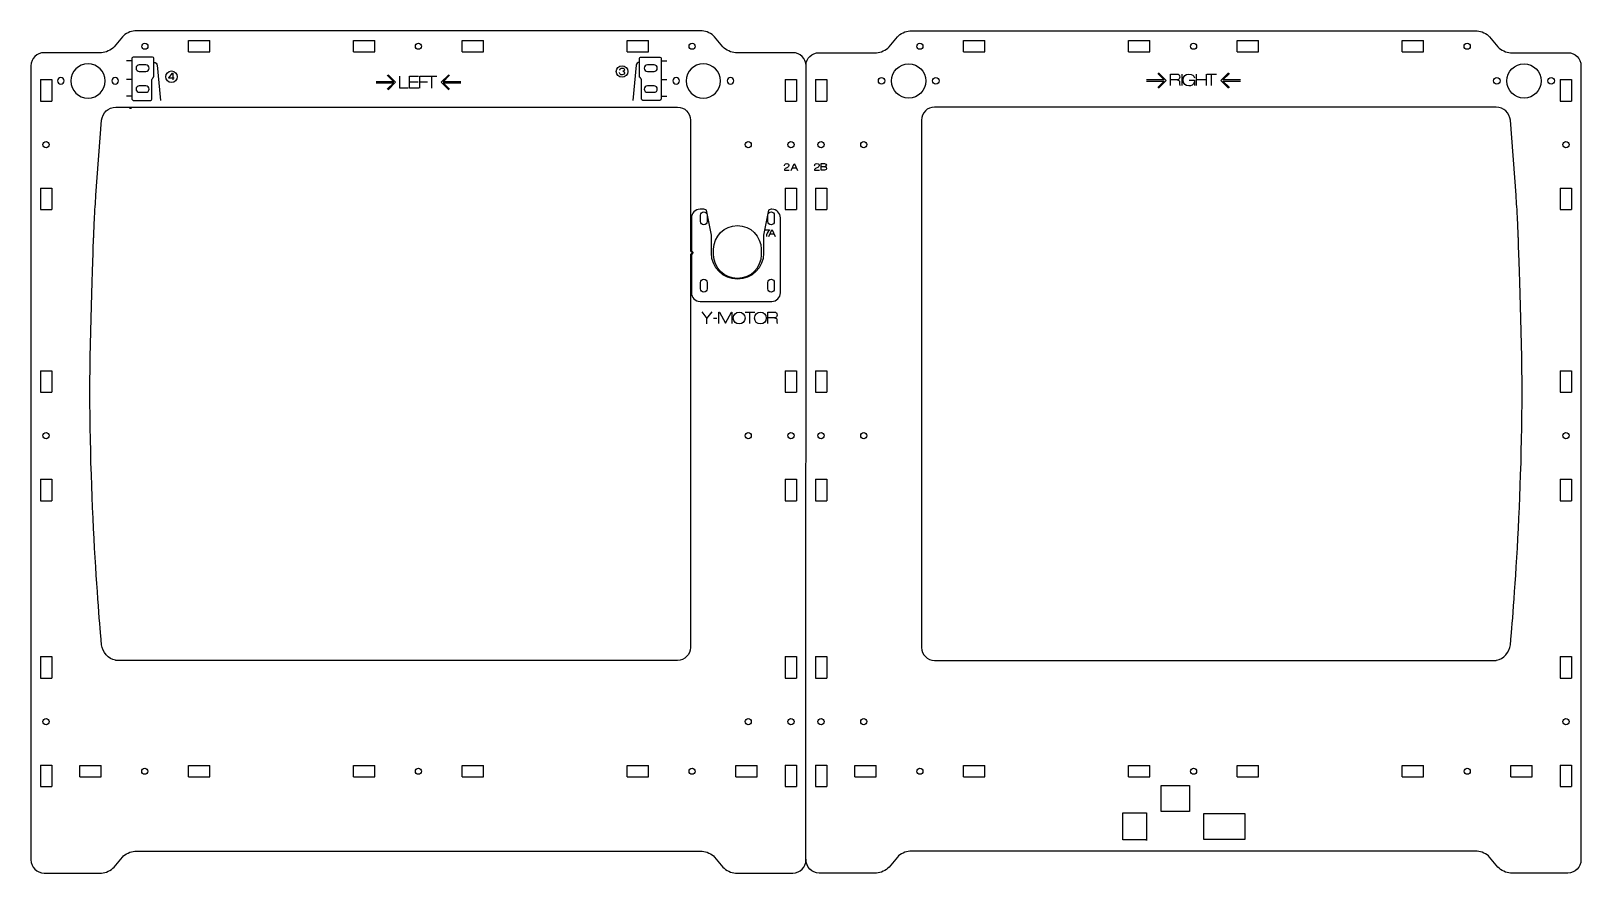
# Model space of a CAD drawing. Header units: millimetres. Extents: x -1149 to -62, y -501 to -111.
# Drawn here: x -1149 to -435, y -501 to -113 of the extents above; entities that cross this region are included whole.
import ezdxf

# ---------------------------------------------------------------- set-up
doc = ezdxf.new("R2010")
doc.units = ezdxf.units.MM
doc.layers.add('CUTS', color=1, linetype='Continuous', true_color=0xff0000)
doc.layers.add('TEXT', color=5, linetype='Continuous', true_color=0x0000ff)

msp = doc.modelspace()

# ---------------------------------------------------------------- linework, layer by layer
at = {"layer": 'CUTS', "color": 1, "lineweight": 25, "true_color": 0xff0000}
for p, q in [((-1076.83, -122.97), (-1076.83, -117.77)), ((-1076.83, -117.77), (-1066.98, -117.77)), ((-1066.98, -122.97), (-1066.98, -117.77)), ((-1000.76, -122.97), (-1000.76, -117.77)), ((-1000.76, -117.77), (-990.91, -117.77)), ((-990.91, -122.97), (-990.91, -117.77)), ((-950.76, -122.97), (-950.76, -117.77)), ((-950.76, -117.77), (-940.91, -117.77)), ((-940.91, -122.97), (-940.91, -117.77)), ((-874.66, -122.97), (-874.66, -117.77)), ((-874.66, -117.77), (-864.81, -117.77)), ((-864.81, -122.97), (-864.81, -117.77)), ((-719.73, -117.77), (-709.88, -117.77)), ((-719.73, -122.97), (-719.73, -117.77)), ((-709.88, -122.97), (-709.88, -117.77)), ((-643.63, -117.77), (-633.78, -117.77)), ((-643.63, -122.97), (-643.63, -117.77)), ((-633.78, -122.97), (-633.78, -117.77)), ((-593.63, -117.77), (-583.78, -117.77)), ((-593.63, -122.97), (-593.63, -117.77)), ((-583.78, -122.97), (-583.78, -117.77)), ((-517.56, -117.77), (-507.71, -117.77)), ((-517.56, -122.97), (-517.56, -117.77)), ((-507.71, -122.97), (-507.71, -117.77)), ((-1076.83, -122.97), (-1066.98, -122.97)), ((-1000.76, -122.97), (-990.91, -122.97)), ((-950.76, -122.97), (-940.91, -122.97)), ((-874.66, -122.97), (-864.81, -122.97)), ((-719.73, -122.97), (-709.88, -122.97)), ((-643.63, -122.97), (-633.78, -122.97)), ((-593.63, -122.97), (-583.78, -122.97)), ((-517.56, -122.97), (-507.71, -122.97)), ((-1145.04, -135.78), (-1139.84, -135.78)), ((-1145.04, -135.78), (-1145.04, -145.63)), ((-1139.84, -135.78), (-1139.84, -145.63)), ((-801.82, -135.78), (-796.62, -135.78)), ((-801.82, -135.78), (-801.82, -145.63)), ((-796.62, -135.78), (-796.62, -145.63)), ((-787.92, -135.78), (-782.72, -135.78)), ((-787.92, -135.78), (-787.92, -145.63)), ((-782.72, -135.78), (-782.72, -145.63)), ((-444.71, -135.78), (-444.71, -145.63)), ((-444.71, -135.78), (-439.51, -135.78)), ((-439.51, -135.78), (-439.51, -145.63)), ((-1145.04, -145.63), (-1139.84, -145.63)), ((-801.82, -145.63), (-796.62, -145.63)), ((-787.92, -145.63), (-782.72, -145.63)), ((-444.71, -145.63), (-439.51, -145.63)), ((-1145.04, -185.78), (-1139.84, -185.78)), ((-1145.04, -185.78), (-1145.04, -195.63)), ((-1139.84, -185.78), (-1139.84, -195.63)), ((-801.82, -185.78), (-796.62, -185.78)), ((-801.82, -185.78), (-801.82, -195.63)), ((-796.62, -185.78), (-796.62, -195.63)), ((-787.92, -185.78), (-782.72, -185.78)), ((-787.92, -185.78), (-787.92, -195.63)), ((-782.72, -185.78), (-782.72, -195.63)), ((-444.71, -185.78), (-444.71, -195.63)), ((-444.71, -185.78), (-439.51, -185.78)), ((-439.51, -185.78), (-439.51, -195.63)), ((-1145.04, -195.63), (-1139.84, -195.63)), ((-801.82, -195.63), (-796.62, -195.63)), ((-787.92, -195.63), (-782.72, -195.63)), ((-444.71, -195.63), (-439.51, -195.63)), ((-1145.04, -269.95), (-1139.84, -269.95)), ((-1145.04, -269.95), (-1145.04, -279.8)), ((-1139.84, -269.95), (-1139.84, -279.8)), ((-801.81, -269.95), (-796.61, -269.95)), ((-801.81, -269.95), (-801.81, -279.8)), ((-796.61, -269.95), (-796.61, -279.8)), ((-787.93, -269.95), (-782.73, -269.95)), ((-787.93, -269.95), (-787.93, -279.8)), ((-782.73, -269.95), (-782.73, -279.8)), ((-444.71, -269.95), (-444.71, -279.8)), ((-444.71, -269.95), (-439.51, -269.95)), ((-439.51, -269.95), (-439.51, -279.8)), ((-1145.04, -279.8), (-1139.84, -279.8)), ((-801.81, -279.8), (-796.61, -279.8)), ((-787.93, -279.8), (-782.73, -279.8)), ((-444.71, -279.8), (-439.51, -279.8)), ((-1145.04, -319.95), (-1139.84, -319.95)), ((-1145.04, -319.95), (-1145.04, -329.8)), ((-1139.84, -319.95), (-1139.84, -329.8)), ((-801.81, -319.95), (-796.61, -319.95)), ((-801.81, -319.95), (-801.81, -329.8)), ((-796.61, -319.95), (-796.61, -329.8)), ((-787.93, -319.95), (-782.73, -319.95)), ((-787.93, -319.95), (-787.93, -329.8)), ((-782.73, -319.95), (-782.73, -329.8)), ((-444.71, -319.95), (-444.71, -329.8)), ((-444.71, -319.95), (-439.51, -319.95)), ((-439.51, -319.95), (-439.51, -329.8)), ((-1145.04, -329.8), (-1139.84, -329.8)), ((-801.81, -329.8), (-796.61, -329.8)), ((-787.93, -329.8), (-782.73, -329.8)), ((-444.71, -329.8), (-439.51, -329.8)), ((-1145.04, -401.67), (-1139.84, -401.67)), ((-1145.04, -401.67), (-1145.04, -411.52)), ((-1139.84, -401.67), (-1139.84, -411.52)), ((-801.81, -401.67), (-796.61, -401.67)), ((-801.81, -401.67), (-801.81, -411.52)), ((-796.61, -401.67), (-796.61, -411.52)), ((-787.93, -401.67), (-782.73, -401.67)), ((-787.93, -401.67), (-787.93, -411.52)), ((-782.73, -401.67), (-782.73, -411.52)), ((-444.71, -401.67), (-444.71, -411.52)), ((-444.71, -401.67), (-439.51, -401.67)), ((-439.51, -401.67), (-439.51, -411.52)), ((-1145.04, -411.52), (-1139.84, -411.52)), ((-801.81, -411.52), (-796.61, -411.52)), ((-787.93, -411.52), (-782.73, -411.52)), ((-444.71, -411.52), (-439.51, -411.52)), ((-1145.04, -451.67), (-1139.84, -451.67)), ((-1145.04, -451.67), (-1145.04, -461.52)), ((-1139.84, -451.67), (-1139.84, -461.52)), ((-1126.86, -457.07), (-1126.86, -451.87)), ((-1126.86, -451.87), (-1117.01, -451.87)), ((-1126.86, -457.07), (-1117.01, -457.07)), ((-1117.01, -457.07), (-1117.01, -451.87)), ((-1076.86, -457.07), (-1076.86, -451.87)), ((-1076.86, -451.87), (-1067.01, -451.87)), ((-1076.86, -457.07), (-1067.01, -457.07)), ((-1067.01, -457.07), (-1067.01, -451.87)), ((-1000.76, -451.87), (-990.91, -451.87)), ((-1000.76, -457.07), (-1000.76, -451.87)), ((-1000.76, -457.07), (-990.91, -457.07)), ((-990.91, -457.07), (-990.91, -451.87)), ((-950.76, -457.07), (-950.76, -451.87)), ((-950.76, -451.87), (-940.91, -451.87)), ((-950.76, -457.07), (-940.91, -457.07)), ((-940.91, -457.07), (-940.91, -451.87)), ((-874.67, -457.07), (-874.67, -451.87)), ((-874.67, -451.87), (-864.82, -451.87)), ((-874.67, -457.07), (-864.82, -457.07)), ((-864.82, -457.07), (-864.82, -451.87)), ((-824.67, -457.07), (-824.67, -451.87)), ((-824.67, -451.87), (-814.82, -451.87)), ((-824.67, -457.07), (-814.82, -457.07)), ((-814.82, -457.07), (-814.82, -451.87)), ((-801.81, -451.67), (-796.61, -451.67)), ((-801.81, -451.67), (-801.81, -461.52)), ((-796.61, -451.67), (-796.61, -461.52)), ((-787.93, -451.67), (-782.73, -451.67)), ((-787.93, -451.67), (-787.93, -461.52)), ((-782.73, -451.67), (-782.73, -461.52)), ((-769.73, -457.07), (-769.73, -451.87)), ((-769.73, -451.87), (-759.88, -451.87)), ((-769.73, -457.07), (-759.88, -457.07)), ((-759.88, -457.07), (-759.88, -451.87)), ((-719.73, -451.87), (-709.88, -451.87)), ((-719.73, -457.07), (-719.73, -451.87)), ((-719.73, -457.07), (-709.88, -457.07)), ((-709.88, -457.07), (-709.88, -451.87)), ((-643.63, -451.87), (-633.78, -451.87)), ((-643.63, -457.07), (-643.63, -451.87)), ((-643.63, -457.07), (-633.78, -457.07)), ((-633.78, -457.07), (-633.78, -451.87)), ((-593.63, -451.87), (-583.78, -451.87)), ((-593.63, -457.07), (-593.63, -451.87)), ((-593.63, -457.07), (-583.78, -457.07)), ((-583.78, -457.07), (-583.78, -451.87)), ((-517.54, -451.87), (-507.69, -451.87)), ((-517.54, -457.07), (-517.54, -451.87)), ((-517.54, -457.07), (-507.69, -457.07)), ((-507.69, -457.07), (-507.69, -451.87)), ((-467.54, -451.87), (-457.69, -451.87)), ((-467.54, -457.07), (-467.54, -451.87)), ((-467.54, -457.07), (-457.69, -457.07)), ((-457.69, -457.07), (-457.69, -451.87)), ((-444.71, -451.67), (-444.71, -461.52)), ((-444.71, -451.67), (-439.51, -451.67)), ((-439.51, -451.67), (-439.51, -461.52)), ((-1145.04, -461.52), (-1139.84, -461.52)), ((-801.81, -461.52), (-796.61, -461.52)), ((-787.93, -461.52), (-782.73, -461.52)), ((-444.71, -461.52), (-439.51, -461.52))]:
    msp.add_line(p, q, dxfattribs=at)
for points in [[(-840.17, -113.35), (-1101.47, -113.35)], [(-744.38, -113.35), (-483.08, -113.35)], [(-1107.26, -116.06), (-1111.12, -120.65)], [(-830.52, -120.65), (-834.38, -116.06)], [(-754.02, -120.65), (-750.17, -116.06)], [(-477.28, -116.06), (-473.43, -120.65)], [(-1116.91, -123.35), (-1143.37, -123.35)], [(-798.27, -123.35), (-824.73, -123.35), (-824.73, -123.35)], [(-786.27, -123.35), (-759.82, -123.35)], [(-467.63, -123.35), (-441.18, -123.35)], [(-1149.37, -129.35), (-1149.37, -495.38)], [(-1096.46, -129.01), (-1099.46, -129.01)], [(-1099.46, -132.01), (-1096.46, -132.01), (-1096.46, -132.01)], [(-862.28, -129.01), (-865.28, -129.01)], [(-865.28, -132.01), (-862.28, -132.01), (-862.28, -132.01)], [(-792.28, -495.38), (-792.27, -129.35)], [(-435.18, -129.35), (-435.18, -495.38)], [(-1096.46, -138.61), (-1099.46, -138.61)], [(-1099.46, -141.61), (-1096.46, -141.61), (-1096.46, -141.61)], [(-862.28, -138.61), (-865.28, -138.61)], [(-865.28, -141.61), (-862.28, -141.61), (-862.28, -141.61)], [(-1110.32, -148.43), (-851.52, -148.43)], [(-1103.01, -149.07), (-1104.01, -149.07)], [(-474.22, -148.43), (-733.02, -148.43)], [(-1119.43, -189.02), (-1116.86, -154.52)], [(-845.52, -154.43), (-845.52, -214.61)], [(-739.02, -154.43), (-739.02, -397.43)], [(-465.12, -189.02), (-467.69, -154.52)], [(-840.87, -201.21), (-840.87, -198.2)], [(-837.87, -198.2), (-837.87, -201.21), (-837.87, -201.21)], [(-809.87, -201.21), (-809.87, -198.2)], [(-806.87, -198.2), (-806.87, -201.21), (-806.87, -201.21)], [(-834.82, -216.45), (-834.82, -213.95)], [(-812.92, -213.95), (-812.92, -216.45), (-812.92, -216.45)], [(-845.52, -216.38), (-845.52, -397.43)], [(-840.87, -232.21), (-840.87, -229.2)], [(-837.87, -229.2), (-837.87, -232.21), (-837.87, -232.21)], [(-809.87, -232.21), (-809.87, -229.2)], [(-806.87, -229.2), (-806.87, -232.21), (-806.87, -232.21)], [(-851.52, -403.43), (-1110.32, -403.43), (-1110.39, -403.37)], [(-733.02, -403.43), (-474.22, -403.43), (-474.15, -403.37), (-474.15, -403.37)], [(-628.61, -461.03), (-615.61, -461.03), (-615.61, -473.03), (-628.61, -473.03), (-628.61, -461.03), (-628.61, -461.03)], [(-635.31, -486.13), (-646.31, -486.13), (-646.31, -473.63), (-635.31, -473.63), (-635.31, -486.43), (-635.31, -486.13), (-635.31, -486.13)], [(-609.01, -473.92), (-590.11, -473.92), (-590.11, -485.93), (-609.01, -485.93), (-609.01, -473.92), (-609.01, -473.92)], [(-1101.47, -491.38), (-840.17, -491.38)], [(-483.07, -491.38), (-744.37, -491.38)], [(-1111.12, -498.67), (-1107.27, -494.08)], [(-834.38, -494.08), (-830.52, -498.67)], [(-750.17, -494.08), (-754.02, -498.67)], [(-473.43, -498.67), (-477.28, -494.08)], [(-1143.37, -501.38), (-1116.91, -501.38)], [(-824.73, -501.38), (-798.28, -501.38)], [(-759.82, -501.38), (-786.27, -501.38)], [(-441.18, -501.38), (-467.63, -501.38)]]:
    msp.add_lwpolyline(points, dxfattribs=at)
for points in [[(-1101.47, -113.35), (-1103.41, -113.35), (-1106.02, -114.57), (-1107.26, -116.06)], [(-834.38, -116.06), (-835.62, -114.57), (-838.23, -113.35), (-840.17, -113.35)], [(-750.17, -116.06), (-748.92, -114.57), (-746.32, -113.35), (-744.38, -113.35)], [(-483.08, -113.35), (-481.13, -113.35), (-478.53, -114.57), (-477.28, -116.06)], [(-1111.12, -120.65), (-1112.36, -122.14), (-1114.97, -123.35), (-1116.91, -123.35)], [(-1098.33, -120.37), (-1098.33, -119.59), (-1097.69, -118.95), (-1096.91, -118.95)], [(-1096.91, -121.8), (-1097.69, -121.8), (-1098.33, -121.16), (-1098.33, -120.37)], [(-1096.91, -118.95), (-1096.12, -118.95), (-1095.48, -119.59), (-1095.48, -120.37)], [(-1095.48, -120.37), (-1095.48, -121.16), (-1096.12, -121.8), (-1096.91, -121.8)], [(-972.26, -120.37), (-972.26, -119.58), (-971.62, -118.94), (-970.84, -118.94)], [(-970.84, -121.79), (-971.62, -121.79), (-972.26, -121.15), (-972.26, -120.37)], [(-970.84, -118.94), (-970.05, -118.94), (-969.41, -119.58), (-969.41, -120.37)], [(-969.41, -120.37), (-969.41, -121.15), (-970.05, -121.79), (-970.84, -121.79)], [(-846.16, -120.37), (-846.16, -119.58), (-845.53, -118.94), (-844.74, -118.94)], [(-844.74, -121.79), (-845.53, -121.79), (-846.16, -121.16), (-846.16, -120.37)], [(-844.74, -118.94), (-843.95, -118.94), (-843.32, -119.58), (-843.32, -120.37)], [(-843.32, -120.37), (-843.32, -121.16), (-843.95, -121.79), (-844.74, -121.79)], [(-824.73, -123.35), (-826.67, -123.35), (-829.28, -122.14), (-830.52, -120.65)], [(-759.82, -123.35), (-757.88, -123.35), (-755.27, -122.14), (-754.02, -120.65)], [(-741.23, -120.37), (-741.23, -119.58), (-740.59, -118.94), (-739.81, -118.94)], [(-739.81, -121.79), (-740.59, -121.79), (-741.23, -121.16), (-741.23, -120.37)], [(-739.81, -118.94), (-739.02, -118.94), (-738.38, -119.58), (-738.38, -120.37)], [(-738.38, -120.37), (-738.38, -121.16), (-739.02, -121.79), (-739.81, -121.79)], [(-615.13, -120.37), (-615.13, -119.58), (-614.5, -118.94), (-613.71, -118.94)], [(-613.71, -121.79), (-614.5, -121.79), (-615.13, -121.15), (-615.13, -120.37)], [(-613.71, -118.94), (-612.92, -118.94), (-612.28, -119.58), (-612.28, -120.37)], [(-612.28, -120.37), (-612.28, -121.15), (-612.92, -121.79), (-613.71, -121.79)], [(-489.06, -120.37), (-489.06, -119.59), (-488.42, -118.95), (-487.64, -118.95)], [(-487.64, -121.8), (-488.42, -121.8), (-489.06, -121.16), (-489.06, -120.37)], [(-487.64, -118.95), (-486.85, -118.95), (-486.21, -119.59), (-486.21, -120.37)], [(-486.21, -120.37), (-486.21, -121.16), (-486.85, -121.8), (-487.64, -121.8)], [(-473.43, -120.65), (-472.18, -122.14), (-469.57, -123.35), (-467.63, -123.35)], [(-1143.37, -123.35), (-1146.67, -123.35), (-1149.37, -126.05), (-1149.37, -129.35)], [(-1123.1, -128.45), (-1127.47, -128.45), (-1131, -131.99), (-1131, -136.35)], [(-1115.2, -136.35), (-1115.2, -131.99), (-1118.74, -128.45), (-1123.1, -128.45)], [(-839.6, -128.45), (-843.97, -128.45), (-847.5, -131.99), (-847.5, -136.35)], [(-831.7, -136.35), (-831.7, -131.99), (-835.24, -128.45), (-839.6, -128.45)], [(-792.27, -129.35), (-792.27, -126.05), (-794.97, -123.35), (-798.27, -123.35)], [(-792.27, -128.95), (-792.27, -126.05), (-789.57, -123.35), (-786.27, -123.35)], [(-752.84, -136.35), (-752.84, -131.99), (-749.3, -128.45), (-744.94, -128.45)], [(-744.94, -128.45), (-740.58, -128.45), (-737.04, -131.99), (-737.04, -136.35)], [(-469.34, -136.35), (-469.34, -131.99), (-465.8, -128.45), (-461.44, -128.45)], [(-461.44, -128.45), (-457.08, -128.45), (-453.54, -131.99), (-453.54, -136.35)], [(-441.18, -123.35), (-437.88, -123.35), (-435.18, -126.05), (-435.18, -129.35)], [(-1135.6, -134.85), (-1136.43, -134.85), (-1137.1, -135.53), (-1137.1, -136.35)], [(-1134.1, -136.35), (-1134.1, -135.53), (-1134.78, -134.85), (-1135.6, -134.85)], [(-1110.6, -134.85), (-1111.43, -134.85), (-1112.1, -135.53), (-1112.1, -136.35)], [(-1109.1, -136.35), (-1109.1, -135.53), (-1109.78, -134.85), (-1110.6, -134.85)], [(-1099.46, -129.01), (-1100.29, -129.01), (-1100.96, -129.68), (-1100.96, -130.51)], [(-1100.96, -130.51), (-1100.96, -131.33), (-1100.29, -132.01), (-1099.46, -132.01)], [(-1094.96, -130.51), (-1094.96, -129.68), (-1095.64, -129.01), (-1096.46, -129.01)], [(-1096.46, -132.01), (-1095.64, -132.01), (-1094.96, -131.33), (-1094.96, -130.51)], [(-865.28, -129.01), (-866.11, -129.01), (-866.78, -129.68), (-866.78, -130.51)], [(-866.78, -130.51), (-866.78, -131.33), (-866.11, -132.01), (-865.28, -132.01)], [(-860.78, -130.51), (-860.78, -129.68), (-861.45, -129.01), (-862.28, -129.01)], [(-862.28, -132.01), (-861.45, -132.01), (-860.78, -131.33), (-860.78, -130.51)], [(-852.1, -134.85), (-852.93, -134.85), (-853.6, -135.53), (-853.6, -136.35)], [(-850.6, -136.35), (-850.6, -135.53), (-851.28, -134.85), (-852.1, -134.85)], [(-827.1, -134.85), (-827.93, -134.85), (-828.6, -135.53), (-828.6, -136.35)], [(-825.6, -136.35), (-825.6, -135.53), (-826.28, -134.85), (-827.1, -134.85)], [(-758.94, -136.35), (-758.94, -135.53), (-758.27, -134.85), (-757.44, -134.85)], [(-757.44, -134.85), (-756.61, -134.85), (-755.94, -135.53), (-755.94, -136.35)], [(-733.94, -136.35), (-733.94, -135.53), (-733.27, -134.85), (-732.44, -134.85)], [(-732.44, -134.85), (-731.61, -134.85), (-730.94, -135.53), (-730.94, -136.35)], [(-475.44, -136.35), (-475.44, -135.53), (-474.77, -134.85), (-473.94, -134.85)], [(-473.94, -134.85), (-473.11, -134.85), (-472.44, -135.53), (-472.44, -136.35)], [(-450.44, -136.35), (-450.44, -135.53), (-449.77, -134.85), (-448.94, -134.85)], [(-448.94, -134.85), (-448.11, -134.85), (-447.44, -135.53), (-447.44, -136.35)], [(-1137.1, -136.35), (-1137.1, -137.18), (-1136.43, -137.85), (-1135.6, -137.85)], [(-1135.6, -137.85), (-1134.78, -137.85), (-1134.1, -137.18), (-1134.1, -136.35)], [(-1131, -136.35), (-1131, -140.72), (-1127.47, -144.25), (-1123.1, -144.25)], [(-1123.1, -144.25), (-1118.74, -144.25), (-1115.2, -140.72), (-1115.2, -136.35)], [(-1112.1, -136.35), (-1112.1, -137.18), (-1111.43, -137.85), (-1110.6, -137.85)], [(-1110.6, -137.85), (-1109.78, -137.85), (-1109.1, -137.18), (-1109.1, -136.35)], [(-1099.46, -138.61), (-1100.29, -138.61), (-1100.96, -139.28), (-1100.96, -140.11)], [(-1100.96, -140.11), (-1100.96, -140.93), (-1100.29, -141.61), (-1099.46, -141.61)], [(-1094.96, -140.11), (-1094.96, -139.28), (-1095.64, -138.61), (-1096.46, -138.61)], [(-1096.46, -141.61), (-1095.64, -141.61), (-1094.96, -140.93), (-1094.96, -140.11)], [(-865.28, -138.61), (-866.11, -138.61), (-866.78, -139.28), (-866.78, -140.11)], [(-866.78, -140.11), (-866.78, -140.93), (-866.11, -141.61), (-865.28, -141.61)], [(-860.78, -140.11), (-860.78, -139.28), (-861.45, -138.61), (-862.28, -138.61)], [(-862.28, -141.61), (-861.45, -141.61), (-860.78, -140.93), (-860.78, -140.11)], [(-853.6, -136.35), (-853.6, -137.18), (-852.93, -137.85), (-852.1, -137.85)], [(-852.1, -137.85), (-851.28, -137.85), (-850.6, -137.18), (-850.6, -136.35)], [(-847.5, -136.35), (-847.5, -140.72), (-843.97, -144.25), (-839.6, -144.25)], [(-839.6, -144.25), (-835.24, -144.25), (-831.7, -140.72), (-831.7, -136.35)], [(-828.6, -136.35), (-828.6, -137.18), (-827.93, -137.85), (-827.1, -137.85)], [(-827.1, -137.85), (-826.28, -137.85), (-825.6, -137.18), (-825.6, -136.35)], [(-757.44, -137.85), (-758.27, -137.85), (-758.94, -137.18), (-758.94, -136.35)], [(-755.94, -136.35), (-755.94, -137.18), (-756.61, -137.85), (-757.44, -137.85)], [(-744.94, -144.25), (-749.3, -144.25), (-752.84, -140.72), (-752.84, -136.35)], [(-737.04, -136.35), (-737.04, -140.72), (-740.58, -144.25), (-744.94, -144.25)], [(-732.44, -137.85), (-733.27, -137.85), (-733.94, -137.18), (-733.94, -136.35)], [(-730.94, -136.35), (-730.94, -137.18), (-731.61, -137.85), (-732.44, -137.85)], [(-473.94, -137.85), (-474.77, -137.85), (-475.44, -137.18), (-475.44, -136.35)], [(-472.44, -136.35), (-472.44, -137.18), (-473.11, -137.85), (-473.94, -137.85)], [(-461.44, -144.25), (-465.8, -144.25), (-469.34, -140.72), (-469.34, -136.35)], [(-453.54, -136.35), (-453.54, -140.72), (-457.08, -144.25), (-461.44, -144.25)], [(-448.94, -137.85), (-449.77, -137.85), (-450.44, -137.18), (-450.44, -136.35)], [(-447.44, -136.35), (-447.44, -137.18), (-448.11, -137.85), (-448.94, -137.85)], [(-1116.86, -154.52), (-1116.56, -151.17), (-1113.62, -148.43), (-1110.32, -148.43)], [(-851.52, -148.43), (-848.21, -148.43), (-845.52, -151.11), (-845.52, -154.43)], [(-733.02, -148.43), (-736.34, -148.43), (-739.02, -151.11), (-739.02, -154.43)], [(-467.69, -154.52), (-467.98, -151.17), (-470.92, -148.43), (-474.22, -148.43)], [(-1143.86, -165.71), (-1143.86, -164.92), (-1143.22, -164.28), (-1142.44, -164.28)], [(-1142.44, -167.13), (-1143.22, -167.13), (-1143.86, -166.49), (-1143.86, -165.71)], [(-1142.44, -164.28), (-1141.65, -164.28), (-1141.01, -164.92), (-1141.01, -165.71)], [(-1141.01, -165.71), (-1141.01, -166.49), (-1141.65, -167.13), (-1142.44, -167.13)], [(-820.32, -165.71), (-820.32, -164.92), (-819.68, -164.28), (-818.9, -164.28)], [(-818.9, -167.13), (-819.68, -167.13), (-820.32, -166.49), (-820.32, -165.71)], [(-818.9, -164.28), (-818.11, -164.28), (-817.47, -164.92), (-817.47, -165.71)], [(-817.47, -165.71), (-817.47, -166.49), (-818.11, -167.13), (-818.9, -167.13)], [(-800.65, -165.71), (-800.65, -164.92), (-800.01, -164.28), (-799.22, -164.28)], [(-799.22, -167.13), (-800.01, -167.13), (-800.65, -166.49), (-800.65, -165.71)], [(-799.22, -164.28), (-798.44, -164.28), (-797.8, -164.92), (-797.8, -165.71)], [(-797.8, -165.71), (-797.8, -166.49), (-798.44, -167.13), (-799.22, -167.13)], [(-786.75, -165.71), (-786.75, -164.92), (-786.11, -164.28), (-785.32, -164.28)], [(-785.32, -167.13), (-786.11, -167.13), (-786.75, -166.49), (-786.75, -165.71)], [(-785.32, -164.28), (-784.53, -164.28), (-783.9, -164.92), (-783.9, -165.71)], [(-783.9, -165.71), (-783.9, -166.49), (-784.53, -167.13), (-785.32, -167.13)], [(-767.07, -165.71), (-767.07, -164.92), (-766.43, -164.28), (-765.65, -164.28)], [(-765.65, -167.13), (-766.43, -167.13), (-767.07, -166.49), (-767.07, -165.71)], [(-765.65, -164.28), (-764.86, -164.28), (-764.22, -164.92), (-764.22, -165.71)], [(-764.22, -165.71), (-764.22, -166.49), (-764.86, -167.13), (-765.65, -167.13)], [(-443.53, -165.71), (-443.53, -164.92), (-442.9, -164.28), (-442.11, -164.28)], [(-442.11, -167.13), (-442.9, -167.13), (-443.53, -166.49), (-443.53, -165.71)], [(-442.11, -164.28), (-441.32, -164.28), (-440.68, -164.92), (-440.68, -165.71)], [(-440.68, -165.71), (-440.68, -166.49), (-441.32, -167.13), (-442.11, -167.13)], [(-1120.07, -198.65), (-1119.97, -196.71), (-1119.68, -192.38), (-1119.43, -189.02)], [(-464.48, -198.65), (-464.58, -196.71), (-464.87, -192.38), (-465.12, -189.02)], [(-1120.49, -208.29), (-1120.36, -204.92), (-1120.17, -200.58), (-1120.07, -198.65)], [(-840.87, -198.2), (-840.87, -197.37), (-840.2, -196.7), (-839.37, -196.7)], [(-839.37, -196.7), (-838.54, -196.7), (-837.87, -197.37), (-837.87, -198.2)], [(-809.87, -198.2), (-809.87, -197.37), (-809.2, -196.7), (-808.37, -196.7)], [(-808.37, -196.7), (-807.54, -196.7), (-806.87, -197.37), (-806.87, -198.2)], [(-464.06, -208.29), (-464.19, -204.92), (-464.37, -200.58), (-464.48, -198.65)], [(-839.37, -202.71), (-840.2, -202.71), (-840.87, -202.04), (-840.87, -201.21)], [(-837.87, -201.21), (-837.87, -202.04), (-838.54, -202.71), (-839.37, -202.71)], [(-834.82, -213.95), (-834.82, -207.9), (-829.92, -203), (-823.87, -203)], [(-823.87, -203), (-817.82, -203), (-812.92, -207.9), (-812.92, -213.95)], [(-808.37, -202.71), (-809.2, -202.71), (-809.87, -202.04), (-809.87, -201.21)], [(-806.87, -201.21), (-806.87, -202.04), (-807.54, -202.71), (-808.37, -202.71)], [(-1122.22, -279.43), (-1122.22, -254.39), (-1120.49, -208.29), (-1120.49, -208.29)], [(-462.33, -279.43), (-462.33, -254.39), (-464.06, -208.29), (-464.06, -208.29)], [(-823.87, -227.4), (-829.92, -227.4), (-834.82, -222.5), (-834.82, -216.45)], [(-812.92, -216.45), (-812.92, -222.5), (-817.82, -227.4), (-823.87, -227.4)], [(-840.87, -229.2), (-840.87, -228.37), (-840.2, -227.7), (-839.37, -227.7)], [(-839.37, -227.7), (-838.54, -227.7), (-837.87, -228.37), (-837.87, -229.2)], [(-809.87, -229.2), (-809.87, -228.37), (-809.2, -227.7), (-808.37, -227.7)], [(-808.37, -227.7), (-807.54, -227.7), (-806.87, -228.37), (-806.87, -229.2)], [(-839.37, -233.71), (-840.2, -233.71), (-840.87, -233.04), (-840.87, -232.21)], [(-837.87, -232.21), (-837.87, -233.04), (-838.54, -233.71), (-839.37, -233.71)], [(-808.37, -233.71), (-809.2, -233.71), (-809.87, -233.04), (-809.87, -232.21)], [(-806.87, -232.21), (-806.87, -233.04), (-807.54, -233.71), (-808.37, -233.71)], [(-1116.87, -396.18), (-1116.87, -396.18), (-1122.22, -339.19), (-1122.22, -279.43)], [(-467.68, -396.18), (-467.68, -396.18), (-462.33, -339.19), (-462.33, -279.43)], [(-1143.86, -299.88), (-1143.86, -299.09), (-1143.22, -298.45), (-1142.44, -298.45)], [(-1142.44, -301.3), (-1143.22, -301.3), (-1143.86, -300.66), (-1143.86, -299.88)], [(-1142.44, -298.45), (-1141.65, -298.45), (-1141.01, -299.09), (-1141.01, -299.88)], [(-1141.01, -299.88), (-1141.01, -300.66), (-1141.65, -301.3), (-1142.44, -301.3)], [(-820.32, -299.88), (-820.32, -299.09), (-819.68, -298.45), (-818.9, -298.45)], [(-818.9, -301.3), (-819.68, -301.3), (-820.32, -300.66), (-820.32, -299.88)], [(-818.9, -298.45), (-818.11, -298.45), (-817.47, -299.09), (-817.47, -299.88)], [(-817.47, -299.88), (-817.47, -300.66), (-818.11, -301.3), (-818.9, -301.3)], [(-800.64, -299.88), (-800.64, -299.09), (-800, -298.45), (-799.21, -298.45)], [(-799.21, -301.3), (-800, -301.3), (-800.64, -300.66), (-800.64, -299.88)], [(-799.21, -298.45), (-798.43, -298.45), (-797.79, -299.09), (-797.79, -299.88)], [(-797.79, -299.88), (-797.79, -300.66), (-798.43, -301.3), (-799.21, -301.3)], [(-786.76, -299.88), (-786.76, -299.09), (-786.12, -298.45), (-785.33, -298.45)], [(-785.33, -301.3), (-786.12, -301.3), (-786.76, -300.66), (-786.76, -299.88)], [(-785.33, -298.45), (-784.54, -298.45), (-783.91, -299.09), (-783.91, -299.88)], [(-783.91, -299.88), (-783.91, -300.66), (-784.54, -301.3), (-785.33, -301.3)], [(-767.07, -299.88), (-767.07, -299.09), (-766.43, -298.45), (-765.65, -298.45)], [(-765.65, -301.3), (-766.43, -301.3), (-767.07, -300.66), (-767.07, -299.88)], [(-765.65, -298.45), (-764.86, -298.45), (-764.22, -299.09), (-764.22, -299.88)], [(-764.22, -299.88), (-764.22, -300.66), (-764.86, -301.3), (-765.65, -301.3)], [(-443.53, -299.88), (-443.53, -299.09), (-442.9, -298.45), (-442.11, -298.45)], [(-442.11, -301.3), (-442.9, -301.3), (-443.53, -300.66), (-443.53, -299.88)], [(-442.11, -298.45), (-441.32, -298.45), (-440.68, -299.09), (-440.68, -299.88)], [(-440.68, -299.88), (-440.68, -300.66), (-441.32, -301.3), (-442.11, -301.3)], [(-1110.39, -403.37), (-1113.64, -402.77), (-1116.56, -399.54), (-1116.87, -396.18)], [(-845.52, -397.43), (-845.52, -400.74), (-848.21, -403.43), (-851.52, -403.43)], [(-739.02, -397.43), (-739.02, -400.74), (-736.34, -403.43), (-733.02, -403.43)], [(-474.15, -403.37), (-470.9, -402.77), (-467.99, -399.54), (-467.68, -396.18)], [(-1143.86, -431.6), (-1143.86, -430.81), (-1143.22, -430.17), (-1142.44, -430.17)], [(-1142.44, -433.02), (-1143.22, -433.02), (-1143.86, -432.38), (-1143.86, -431.6)], [(-1142.44, -430.17), (-1141.65, -430.17), (-1141.01, -430.81), (-1141.01, -431.6)], [(-1141.01, -431.6), (-1141.01, -432.38), (-1141.65, -433.02), (-1142.44, -433.02)], [(-820.32, -431.6), (-820.32, -430.81), (-819.68, -430.17), (-818.9, -430.17)], [(-818.9, -433.02), (-819.68, -433.02), (-820.32, -432.38), (-820.32, -431.6)], [(-818.9, -430.17), (-818.11, -430.17), (-817.47, -430.81), (-817.47, -431.6)], [(-817.47, -431.6), (-817.47, -432.38), (-818.11, -433.02), (-818.9, -433.02)], [(-800.64, -431.6), (-800.64, -430.81), (-800, -430.17), (-799.21, -430.17)], [(-799.21, -433.02), (-800, -433.02), (-800.64, -432.38), (-800.64, -431.6)], [(-799.21, -430.17), (-798.43, -430.17), (-797.79, -430.81), (-797.79, -431.6)], [(-797.79, -431.6), (-797.79, -432.38), (-798.43, -433.02), (-799.21, -433.02)], [(-786.76, -431.6), (-786.76, -430.81), (-786.12, -430.17), (-785.33, -430.17)], [(-785.33, -433.02), (-786.12, -433.02), (-786.76, -432.39), (-786.76, -431.6)], [(-785.33, -430.17), (-784.54, -430.17), (-783.91, -430.81), (-783.91, -431.6)], [(-783.91, -431.6), (-783.91, -432.39), (-784.54, -433.02), (-785.33, -433.02)], [(-767.07, -431.6), (-767.07, -430.81), (-766.43, -430.17), (-765.65, -430.17)], [(-765.65, -433.02), (-766.43, -433.02), (-767.07, -432.38), (-767.07, -431.6)], [(-765.65, -430.17), (-764.86, -430.17), (-764.22, -430.81), (-764.22, -431.6)], [(-764.22, -431.6), (-764.22, -432.38), (-764.86, -433.02), (-765.65, -433.02)], [(-443.53, -431.6), (-443.53, -430.81), (-442.9, -430.17), (-442.11, -430.17)], [(-442.11, -433.02), (-442.9, -433.02), (-443.53, -432.39), (-443.53, -431.6)], [(-442.11, -430.17), (-441.32, -430.17), (-440.68, -430.81), (-440.68, -431.6)], [(-440.68, -431.6), (-440.68, -432.39), (-441.32, -433.02), (-442.11, -433.02)], [(-1098.36, -454.47), (-1098.36, -453.69), (-1097.72, -453.05), (-1096.93, -453.05)], [(-1096.93, -455.9), (-1097.72, -455.9), (-1098.36, -455.26), (-1098.36, -454.47)], [(-1096.93, -453.05), (-1096.15, -453.05), (-1095.51, -453.69), (-1095.51, -454.47)], [(-1095.51, -454.47), (-1095.51, -455.26), (-1096.15, -455.9), (-1096.93, -455.9)], [(-972.26, -454.47), (-972.26, -453.69), (-971.62, -453.05), (-970.84, -453.05)], [(-970.84, -455.9), (-971.62, -455.9), (-972.26, -455.26), (-972.26, -454.47)], [(-970.84, -453.05), (-970.05, -453.05), (-969.41, -453.69), (-969.41, -454.47)], [(-969.41, -454.47), (-969.41, -455.26), (-970.05, -455.9), (-970.84, -455.9)], [(-846.17, -454.47), (-846.17, -453.69), (-845.53, -453.05), (-844.74, -453.05)], [(-844.74, -455.9), (-845.53, -455.9), (-846.17, -455.26), (-846.17, -454.47)], [(-844.74, -453.05), (-843.96, -453.05), (-843.32, -453.69), (-843.32, -454.47)], [(-843.32, -454.47), (-843.32, -455.26), (-843.96, -455.9), (-844.74, -455.9)], [(-741.23, -454.47), (-741.23, -453.69), (-740.59, -453.05), (-739.8, -453.05)], [(-739.8, -455.9), (-740.59, -455.9), (-741.23, -455.26), (-741.23, -454.47)], [(-739.8, -453.05), (-739.02, -453.05), (-738.38, -453.69), (-738.38, -454.47)], [(-738.38, -454.47), (-738.38, -455.26), (-739.02, -455.9), (-739.8, -455.9)], [(-615.13, -454.47), (-615.13, -453.69), (-614.49, -453.05), (-613.71, -453.05)], [(-613.71, -455.9), (-614.49, -455.9), (-615.13, -455.26), (-615.13, -454.47)], [(-613.71, -453.05), (-612.92, -453.05), (-612.28, -453.69), (-612.28, -454.47)], [(-612.28, -454.47), (-612.28, -455.26), (-612.92, -455.9), (-613.71, -455.9)], [(-489.04, -454.47), (-489.04, -453.69), (-488.4, -453.05), (-487.61, -453.05)], [(-487.61, -455.9), (-488.4, -455.9), (-489.04, -455.26), (-489.04, -454.47)], [(-487.61, -453.05), (-486.83, -453.05), (-486.19, -453.69), (-486.19, -454.47)], [(-486.19, -454.47), (-486.19, -455.26), (-486.83, -455.9), (-487.61, -455.9)], [(-1107.27, -494.08), (-1106.02, -492.59), (-1103.41, -491.38), (-1101.47, -491.38)], [(-840.17, -491.38), (-838.23, -491.38), (-835.62, -492.59), (-834.38, -494.08)], [(-744.37, -491.38), (-746.32, -491.38), (-748.92, -492.59), (-750.17, -494.08)], [(-477.28, -494.08), (-478.53, -492.59), (-481.13, -491.38), (-483.07, -491.38)], [(-1149.37, -495.38), (-1149.37, -498.68), (-1146.67, -501.38), (-1143.37, -501.38)], [(-1116.91, -501.38), (-1114.97, -501.38), (-1112.37, -500.16), (-1111.12, -498.67)], [(-830.52, -498.67), (-829.28, -500.16), (-826.67, -501.38), (-824.73, -501.38)], [(-798.28, -501.38), (-794.98, -501.38), (-792.28, -498.68), (-792.28, -495.38)], [(-786.27, -501.38), (-789.57, -501.38), (-792.27, -498.68), (-792.27, -494.98)], [(-754.02, -498.67), (-755.27, -500.16), (-757.88, -501.38), (-759.82, -501.38)], [(-467.63, -501.38), (-469.57, -501.38), (-472.18, -500.16), (-473.43, -498.67)], [(-435.18, -495.38), (-435.18, -498.68), (-437.88, -501.38), (-441.18, -501.38)]]:
    msp.add_open_spline(points, degree=3, dxfattribs=at)
at = {"layer": 'TEXT', "color": 5, "lineweight": 25, "true_color": 0x0000ff}
for points in [[(-1102.83, -127.09), (-1105.44, -127.09)], [(-1102.83, -125.95), (-1102.83, -144.75)], [(-1093.32, -125.39), (-1102.26, -125.39)], [(-1092.75, -134.13), (-1092.75, -125.95)], [(-869.06, -134.13), (-869.06, -125.95)], [(-868.49, -125.39), (-859.55, -125.39)], [(-858.98, -125.95), (-858.98, -144.75)], [(-858.98, -127.09), (-856.37, -127.09)], [(-1102.83, -135.64), (-1105.44, -135.64)], [(-1093.26, -135.05), (-1093.22, -135.01)], [(-1091.22, -129.13), (-1089.69, -145.31)], [(-1084.07, -135.04), (-1085.83, -135.04), (-1085.83, -134.92), (-1084.18, -132.84), (-1084.07, -132.84), (-1084.07, -135.04)], [(-1083.46, -135.04), (-1084.07, -135.04), (-1084.07, -135.82)], [(-985.2, -133.72), (-982.21, -136.71), (-990.39, -136.71)], [(-984.83, -133.48), (-981.35, -136.96), (-984.83, -140.43)], [(-975.53, -139.68), (-979.35, -139.68), (-979.35, -134.23)], [(-970.72, -139.68), (-975.01, -139.68), (-975.01, -134.23), (-970.77, -134.23)], [(-970.24, -139.68), (-970.24, -134.23), (-966.42, -134.23)], [(-967.02, -134.23), (-962.32, -134.23)], [(-964.66, -139.68), (-964.66, -134.23)], [(-956.84, -140.43), (-960.32, -136.96), (-956.84, -133.48)], [(-951.29, -136.71), (-959.46, -136.71), (-956.46, -133.71)], [(-876.66, -131.9), (-876.66, -131.91)], [(-870.59, -129.13), (-872.12, -145.31)], [(-868.54, -135.05), (-868.59, -135.01)], [(-858.98, -135.64), (-856.37, -135.64)], [(-630.2, -132.94), (-627.21, -135.93), (-635.39, -135.93)], [(-629.83, -132.71), (-626.35, -136.18), (-629.83, -139.66)], [(-624.35, -138.42), (-624.35, -133.21), (-621.48, -133.21)], [(-619.17, -133.21), (-619.17, -138.42)], [(-612.4, -138.42), (-612.4, -133.21)], [(-612.4, -135.64), (-607.93, -135.64)], [(-607.93, -133.21), (-607.93, -138.42)], [(-607.58, -133.21), (-603.08, -133.21)], [(-605.4, -138.42), (-605.4, -133.26)], [(-597.59, -139.66), (-601.06, -136.18), (-597.59, -132.71)], [(-592.03, -135.93), (-600.2, -135.93), (-597.2, -132.93)], [(-1093.73, -144.75), (-1093.73, -135.93)], [(-990.39, -137.21), (-982.21, -137.21), (-985.21, -140.21)], [(-975.01, -136.77), (-970.94, -136.77)], [(-970.24, -136.77), (-966.65, -136.77)], [(-956.47, -140.2), (-959.46, -137.21), (-951.29, -137.21)], [(-868.08, -144.75), (-868.08, -135.93)], [(-635.39, -136.43), (-627.21, -136.43), (-630.21, -139.43)], [(-621.29, -135.88), (-621.29, -135.89), (-624.35, -135.9)], [(-615.65, -136.09), (-613.2, -136.09), (-613.2, -138.54)], [(-597.21, -139.42), (-600.2, -136.44), (-592.03, -136.44)], [(-1102.83, -143.31), (-1105.44, -143.31)], [(-1102.26, -145.32), (-1094.29, -145.32), (-1094.29, -145.32)], [(-859.55, -145.32), (-867.51, -145.32), (-867.51, -145.32)], [(-858.98, -143.31), (-856.37, -143.31)], [(-802.24, -177.51), (-800.02, -177.51)], [(-800.74, -176.2), (-801.47, -176.57)], [(-799.09, -177.61), (-797.7, -174.58), (-797.59, -174.58), (-796.21, -177.61)], [(-796.67, -176.61), (-798.64, -176.61)], [(-788.34, -177.51), (-786.12, -177.51)], [(-786.84, -176.2), (-787.56, -176.57)], [(-785.32, -174.47), (-783.68, -174.47)], [(-783.79, -177.49), (-785.32, -177.49), (-785.32, -174.47), (-785.32, -174.47)], [(-783.54, -175.91), (-785.32, -175.91)], [(-783.54, -175.91), (-783.54, -175.91)], [(-845.08, -199.48), (-845.08, -214.61), (-844.2, -215.49), (-845.08, -216.38), (-845.08, -233.98), (-845.08, -233.98)], [(-839.83, -195.48), (-841.08, -195.48)], [(-835.83, -215.73), (-835.83, -207.5), (-838.06, -195.89)], [(-809.6, -195.89), (-811.84, -207.51), (-811.83, -215.73)], [(-804.08, -233.98), (-804.08, -199.48)], [(-811.16, -205), (-809.06, -205), (-809.06, -205.11)], [(-809.37, -208.03), (-807.98, -205.01), (-807.87, -205.01), (-806.49, -208.03)], [(-806.94, -207.03), (-808.92, -207.03)], [(-845.52, -214.61), (-844.64, -215.49), (-845.52, -216.38)], [(-841.08, -237.98), (-808.08, -237.98)], [(-840.34, -242.79), (-837.91, -245.77), (-835.49, -242.79)], [(-837.91, -248.24), (-837.91, -245.77)], [(-834.82, -245.63), (-833.43, -245.63)], [(-832.36, -248.12), (-832.36, -242.91), (-832.12, -242.91), (-829.39, -247.97), (-829.37, -247.97), (-826.65, -242.91), (-826.41, -242.91), (-826.41, -248.12)], [(-820.36, -242.91), (-815.87, -242.91)], [(-818.1, -248.12), (-818.1, -242.91)], [(-809.87, -248.12), (-809.87, -242.91), (-807.01, -242.91)], [(-806.81, -245.59), (-809.87, -245.6)], [(-806.81, -245.57), (-806.81, -245.59)]]:
    msp.add_lwpolyline(points, dxfattribs=at)
for points in [[(-1102.26, -125.39), (-1102.57, -125.39), (-1102.83, -125.64), (-1102.83, -125.95)], [(-1092.75, -125.95), (-1092.75, -125.64), (-1093, -125.39), (-1093.32, -125.39)], [(-1092.71, -127.83), (-1091.92, -127.76), (-1091.3, -128.34), (-1091.22, -129.13)], [(-869.1, -127.83), (-869.89, -127.76), (-870.51, -128.34), (-870.59, -129.13)], [(-869.06, -125.95), (-869.06, -125.64), (-868.81, -125.39), (-868.49, -125.39)], [(-859.55, -125.39), (-859.23, -125.39), (-858.98, -125.64), (-858.98, -125.95)], [(-1093.73, -135.93), (-1093.73, -135.62), (-1093.52, -135.22), (-1093.26, -135.05)], [(-1093.22, -135.01), (-1092.96, -134.84), (-1092.75, -134.44), (-1092.75, -134.13)], [(-1087.3, -134.43), (-1087.3, -132.97), (-1086.12, -131.78), (-1084.65, -131.78)], [(-1084.65, -137.09), (-1086.12, -137.09), (-1087.3, -135.9), (-1087.3, -134.43)], [(-1084.65, -131.78), (-1083.18, -131.78), (-1081.99, -132.97), (-1081.99, -134.43)], [(-1081.99, -134.43), (-1081.99, -135.9), (-1083.18, -137.09), (-1084.65, -137.09)], [(-879.69, -132.01), (-879.69, -130.54), (-878.5, -129.35), (-877.04, -129.35)], [(-877.04, -134.66), (-878.5, -134.66), (-879.69, -133.47), (-879.69, -132.01)], [(-878.19, -132.58), (-878.19, -132.56), (-878.18, -132.52), (-878.18, -132.49)], [(-877.04, -133.56), (-877.82, -133.56), (-878.19, -133.17), (-878.19, -132.58)], [(-878.1, -131.45), (-878.07, -130.83), (-877.81, -130.45), (-876.97, -130.45)], [(-877.04, -129.35), (-875.57, -129.35), (-874.38, -130.54), (-874.38, -132.01)], [(-874.38, -132.01), (-874.38, -133.47), (-875.57, -134.66), (-877.04, -134.66)], [(-875.89, -132.7), (-875.89, -133.03), (-876.1, -133.56), (-877.04, -133.56)], [(-876.97, -130.45), (-876.26, -130.45), (-875.95, -130.77), (-875.95, -131.23)], [(-875.95, -131.23), (-875.95, -131.52), (-876.12, -131.85), (-876.66, -131.9)], [(-876.66, -131.91), (-876.08, -131.97), (-875.89, -132.31), (-875.89, -132.7)], [(-868.59, -135.01), (-868.85, -134.84), (-869.06, -134.44), (-869.06, -134.13)], [(-868.08, -135.93), (-868.08, -135.62), (-868.29, -135.22), (-868.54, -135.05)], [(-621.48, -133.21), (-620.44, -133.21), (-620.05, -133.71), (-620.05, -134.64)], [(-620.05, -134.64), (-620.05, -135.13), (-620.38, -135.83), (-621.29, -135.88)], [(-618.54, -135.93), (-618.54, -134.21), (-617.33, -133.21), (-615.84, -133.21)], [(-615.84, -133.21), (-614.21, -133.21), (-613.46, -133.93), (-613.27, -134.94)], [(-621.29, -135.89), (-620.49, -135.9), (-620.14, -136.27), (-620.14, -136.99)], [(-620.14, -136.99), (-620.14, -137.18), (-620.13, -138.21), (-620.02, -138.42)], [(-615.84, -138.66), (-617.33, -138.66), (-618.54, -137.66), (-618.54, -135.93)], [(-613.38, -136.97), (-613.74, -138.17), (-614.75, -138.66), (-615.84, -138.66)], [(-613.2, -136.09), (-613.27, -136.7), (-613.38, -136.97), (-613.38, -136.97)], [(-1102.83, -144.75), (-1102.83, -145.06), (-1102.57, -145.32), (-1102.26, -145.32)], [(-1094.29, -145.32), (-1093.98, -145.32), (-1093.73, -145.06), (-1093.73, -144.75)], [(-867.51, -145.32), (-867.83, -145.32), (-868.08, -145.06), (-868.08, -144.75)], [(-858.98, -144.75), (-858.98, -145.06), (-859.23, -145.32), (-859.55, -145.32)], [(-801.47, -176.57), (-802.01, -176.89), (-802.23, -177.06), (-802.24, -177.51)], [(-802.18, -175.52), (-802.18, -175.2), (-802.17, -174.46), (-801.12, -174.46)], [(-801.12, -174.46), (-800.28, -174.46), (-800.11, -175.01), (-800.11, -175.3)], [(-800.11, -175.3), (-800.11, -175.73), (-800.38, -175.98), (-800.74, -176.2)], [(-787.56, -176.57), (-788.11, -176.89), (-788.33, -177.06), (-788.34, -177.51)], [(-788.28, -175.52), (-788.28, -175.2), (-788.27, -174.46), (-787.22, -174.46)], [(-787.22, -174.46), (-786.38, -174.46), (-786.21, -175.01), (-786.21, -175.3)], [(-786.21, -175.3), (-786.21, -175.73), (-786.47, -175.98), (-786.84, -176.2)], [(-782.78, -176.67), (-782.78, -177.02), (-783, -177.49), (-783.79, -177.49)], [(-783.68, -174.47), (-783.2, -174.47), (-782.87, -174.73), (-782.87, -175.22)], [(-782.87, -175.22), (-782.87, -175.58), (-783.18, -175.92), (-783.54, -175.91)], [(-783.54, -175.91), (-783.14, -175.93), (-782.78, -176.14), (-782.78, -176.67)], [(-841.08, -195.48), (-843.29, -195.48), (-845.08, -197.27), (-845.08, -199.48)], [(-838.06, -195.89), (-838.6, -195.63), (-839.19, -195.48), (-839.83, -195.48)], [(-807.95, -195.48), (-808.54, -195.5), (-809.1, -195.64), (-809.6, -195.89)], [(-804.08, -199.48), (-804.08, -197.31), (-805.8, -195.55), (-807.95, -195.48)], [(-809.06, -205.11), (-810.03, -205.96), (-810.48, -206.95), (-810.53, -207.98)], [(-823.83, -227.73), (-830.46, -227.73), (-835.83, -222.35), (-835.83, -215.73)], [(-811.83, -215.73), (-811.83, -222.35), (-817.21, -227.73), (-823.83, -227.73)], [(-845.08, -233.98), (-845.08, -236.19), (-843.29, -237.98), (-841.08, -237.98)], [(-808.08, -237.98), (-805.87, -237.98), (-804.08, -236.19), (-804.08, -233.98)], [(-825.76, -245.63), (-825.76, -243.91), (-824.55, -242.91), (-823.06, -242.91)], [(-823.06, -248.35), (-824.55, -248.35), (-825.76, -247.35), (-825.76, -245.63)], [(-823.06, -242.91), (-821.57, -242.91), (-820.36, -243.91), (-820.36, -245.63)], [(-820.36, -245.63), (-820.36, -247.35), (-821.57, -248.35), (-823.06, -248.35)], [(-815.95, -245.63), (-815.95, -243.91), (-814.74, -242.91), (-813.25, -242.91)], [(-813.25, -248.35), (-814.74, -248.35), (-815.95, -247.35), (-815.95, -245.63)], [(-813.25, -242.91), (-811.76, -242.91), (-810.55, -243.91), (-810.55, -245.63)], [(-810.55, -245.63), (-810.55, -247.35), (-811.76, -248.35), (-813.25, -248.35)], [(-807.01, -242.91), (-805.96, -242.91), (-805.57, -243.41), (-805.57, -244.33)], [(-805.57, -244.33), (-805.57, -244.83), (-805.9, -245.52), (-806.81, -245.57)], [(-806.81, -245.59), (-806.01, -245.6), (-805.66, -245.97), (-805.66, -246.68)], [(-805.66, -246.68), (-805.66, -246.87), (-805.65, -247.91), (-805.55, -248.12)]]:
    msp.add_open_spline(points, degree=3, dxfattribs=at)

doc.saveas('drawing.dxf')
